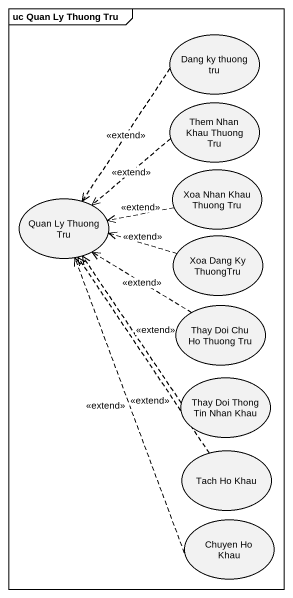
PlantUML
@startuml
mainframe uc Quan Ly Thuong Tru
usecase "Dang ky thuong tru" as Dang_ky_thuong_tru
usecase "Them Nhan Khau Thuong Tru" as Them_Nhan_Khau_Thuong_Tru
usecase "Xoa Nhan Khau Thuong Tru" as Xoa_Nhan_Khau_Thuong_Tru
usecase "Quan Ly Thuong Tru" as Quan_Ly_Thuong_Tru
usecase "Xoa Dang Ky ThuongTru" as Xoa_Dang_Ky_ThuongTru
usecase "Thay Doi Chu Ho Thuong Tru" as Thay_Doi_Chu_Ho_Thuong_Tru
usecase "Thay Doi Thong Tin Nhan Khau" as Thay_Doi_Thong_Tin_Nhan_Khau
usecase "Tach Ho Khau" as Tach_Ho_Khau
usecase "Chuyen Ho Khau" as Chuyen_Ho_Khau
Dang_ky_thuong_tru ..> Quan_Ly_Thuong_Tru : <<extend>>
Them_Nhan_Khau_Thuong_Tru ..> Quan_Ly_Thuong_Tru : <<extend>>
Xoa_Nhan_Khau_Thuong_Tru .left.> Quan_Ly_Thuong_Tru : <<extend>>
Xoa_Dang_Ky_ThuongTru .left.> Quan_Ly_Thuong_Tru : <<extend>>
Thay_Doi_Chu_Ho_Thuong_Tru .up.> Quan_Ly_Thuong_Tru : <<extend>>
Thay_Doi_Thong_Tin_Nhan_Khau .up.> Quan_Ly_Thuong_Tru : <<extend>>
Tach_Ho_Khau .up.> Quan_Ly_Thuong_Tru : <<extend>>
Chuyen_Ho_Khau .up.> Quan_Ly_Thuong_Tru : <<extend>>
@enduml
